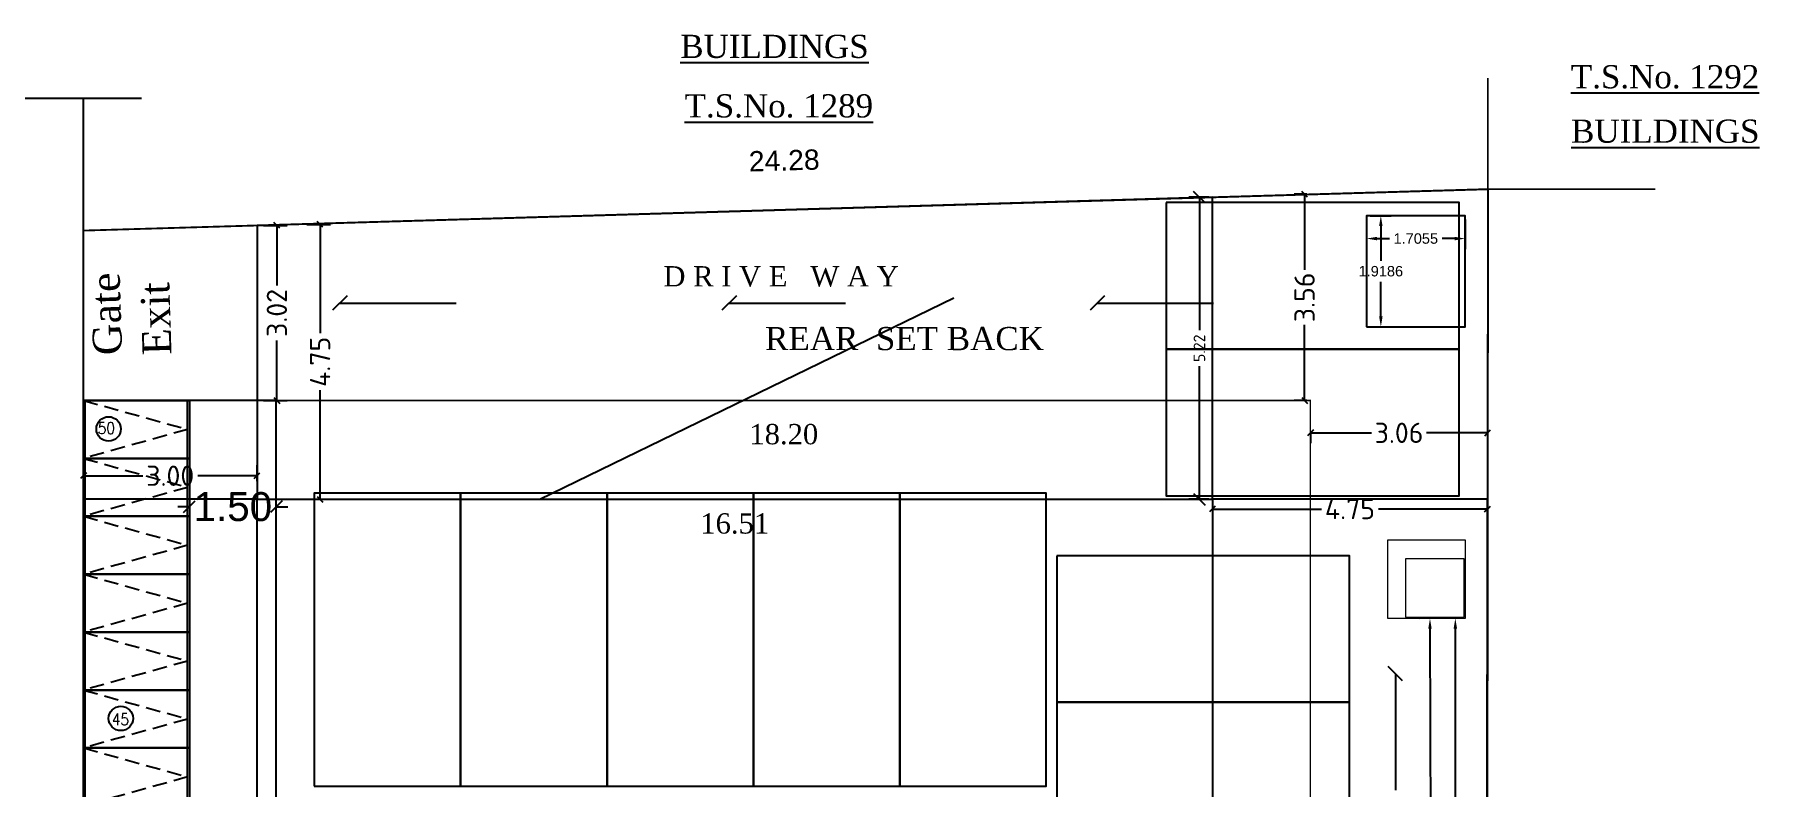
# Model space of a CAD drawing. Header units: metres. Extents: x 33037 to 87500, y -4470 to 25.
# Drawn here: x 87418 to 87447.81, y -4421.55 to -4408.55 of the extents above; entities that cross this region are included whole.
import ezdxf

# ---------------------------------------------------------------- set-up
doc = ezdxf.new("R2010")
doc.units = ezdxf.units.M
doc.header["$MEASUREMENT"] = 0
doc.linetypes.add('ACAD_ISO02W100', pattern=[15, 12, -3])
doc.linetypes.add('HIDDEN', pattern=[0.375, 0.25, -0.125])
for name, color, linetype in [('ANGULAR_PARKING_SLOT_1', 6, 'Continuous'), ('BLK_1_COVERED_AREA', 140, 'Continuous'), ('BLK_1_FLR_0_BLT_UP_AREA', 18, 'Continuous'), ('BLK_1_INTERNAL_VEHICULAR_ACCESS', 161, 'Continuous'), ('BLK_1_LVL_0_REAR_SETBACK', 11, 'Continuous'), ('BLK_1_LVL_0_SIDE_SETBACK1', 171, 'Continuous'), ('BLK_1_LVL_0_SIDE_SETBACK2', 102, 'Continuous'), ('INVA-ELEVATION - 3', 8, 'Continuous'), ('PLOT_BOUNDARY', 70, 'Continuous'), ('SEPTIC_TANK', 146, 'Continuous'), ('TWO_WHEELER_DRIVE_WAY', 6, 'Continuous'), ('TWO_WHEELER_DRIVEWAY_WAY', 6, 'Continuous')]:
    doc.layers.add(name, color=color, linetype=linetype)
for name, color, linetype, lineweight in [('BLK_1_LVL_0_BLDG_FOOT_PRINT', 1, 'Continuous', 5), ('DIST_EXIT', 7, 'Continuous', 0), ('SEGREGATED_TOILET', 1, 'Continuous', 0), ('WASTE_DISPOSAL', 7, 'Continuous', 0)]:
    doc.layers.add(name, color=color, linetype=linetype, lineweight=lineweight)
doc.layers.add('TWO_WHEELER_PARKING', color=2, linetype='Continuous', plot=False)
doc.styles.add('ARIAL', font='arial.ttf')
doc.styles.add('ISO Proportional', font='isocpeur.ttf')
doc.styles.add('ROMAND', font='romand.shx', dxfattribs={"width": 0.875})
doc.styles.add('ROMANS', font='times.ttf')
doc.styles.get("Standard").update_dxf_attribs({"font": 'arial.ttf'})
doc.dimstyles.new('boun', dxfattribs={"dimtxt": 0.35, "dimasz": 7, "dimexe": 0.18, "dimexo": 0.0625, "dimgap": 0.09, "dimtad": 0, "dimzin": 1, "dimdsep": 46, "dimtxsty": 'ARIAL', "dimblk": 'OBLIQUE', "dimcen": 0, "dimse1": 1, "dimse2": 1, "dimsd1": 1, "dimsd2": 1, "dimclrt": 256, "dimadec": 0, "dimazin": 0, "dimtfac": 1, "dimtofl": 0, "dimtmove": 2, "dimatfit": 3, "dimfxl": 0, "dimtolj": 1, "dimtzin": 0, "dimarcsym": 0})
doc.dimstyles.new('inner', dxfattribs={"dimtxt": 0.35, "dimasz": 7, "dimexe": 0.18, "dimexo": 0.0625, "dimgap": 0.09, "dimtad": 0, "dimzin": 1, "dimdsep": 46, "dimtxsty": 'ROMANS', "dimblk": 'OBLIQUE', "dimcen": 0, "dimse1": 1, "dimse2": 1, "dimsd1": 1, "dimsd2": 1, "dimclrt": 256, "dimadec": 0, "dimazin": 0, "dimtfac": 1, "dimtofl": 0, "dimtmove": 2, "dimatfit": 3, "dimfxl": 0, "dimtolj": 1, "dimtzin": 0, "dimarcsym": 0})
doc.dimstyles.new('SITE BOUND', dxfattribs={"dimtxt": 0.35, "dimasz": 0.1, "dimexe": 0.18, "dimexo": 0.0625, "dimgap": 0.09, "dimtad": 0, "dimtoh": 1, "dimzin": 0, "dimdsep": 46, "dimtxsty": 'ISO Proportional', "dimblk": 'OBLIQUE', "dimcen": 0.09, "dimclrd": 5, "dimclre": 5, "dimclrt": 7, "dimadec": 0, "dimazin": 0, "dimtfac": 1, "dimtofl": 0, "dimtmove": 2, "dimatfit": 3, "dimldrblk": 'OBLIQUE', "dimfxl": 0, "dimtolj": 1, "dimtzin": 0, "dimarcsym": 0})
doc.dimstyles.get("Standard").update_dxf_attribs({"dimtxt": 0.18, "dimasz": 0.18, "dimexe": 0.18, "dimexo": 0.0625, "dimgap": 0.09, "dimtad": 0, "dimtih": 1, "dimtoh": 1, "dimdec": 4, "dimzin": 0, "dimdsep": 46, "dimtxsty": 'Standard', "dimcen": 0.09, "dimadec": 0, "dimazin": 0, "dimtfac": 1, "dimtdec": 4, "dimtofl": 0, "dimtmove": 0, "dimatfit": 3, "dimfxl": 0, "dimtolj": 1, "dimtzin": 0, "dimarcsym": 0})
doc.dimstyles.new('Standard - 1', dxfattribs={"dimtxt": 0.7, "dimasz": 0.2, "dimexe": 0.18, "dimexo": 0.0625, "dimgap": 0.09, "dimtad": 0, "dimzin": 0, "dimdsep": 46, "dimtxsty": 'Standard', "dimblk": 'OBLIQUE', "dimcen": 0.09, "dimse1": 1, "dimse2": 1, "dimadec": 0, "dimazin": 0, "dimtfac": 1, "dimtofl": 0, "dimtmove": 0, "dimatfit": 3, "dimldrblk": 'OBLIQUE', "dimfxl": 0, "dimtolj": 1, "dimtzin": 0, "dimarcsym": 0})
doc.dimstyles.new('T-roman', dxfattribs={"dimtxt": 0.2, "dimasz": 0.2, "dimexe": 0.18, "dimexo": 0.0625, "dimgap": 0.09, "dimtad": 0, "dimtoh": 1, "dimzin": 0, "dimdsep": 46, "dimtxsty": 'ISO Proportional', "dimblk": 'OBLIQUE', "dimcen": 0.09, "dimclrd": 5, "dimclre": 2, "dimclrt": 7, "dimadec": 0, "dimazin": 0, "dimtfac": 1, "dimtofl": 0, "dimtmove": 2, "dimatfit": 3, "dimldrblk": 'OBLIQUE', "dimfxl": 0, "dimtolj": 1, "dimtzin": 0, "dimarcsym": 0})

# ---------------------------------------------------------------- blocks, each defined once
blk = doc.blocks.new('*D243')
at = {"layer": 'DEFPOINTS', "color": 0}
for p in [(87441.016, -4411.681), (87442.721, -4411.681), (87442.721, -4412.076)]:
    blk.add_point(p, dxfattribs=at)
at = {"layer": 'SEPTIC_TANK', "color": 0, "lineweight": -2}
for p, q in [((87441.016, -4411.744), (87441.016, -4412.256)), ((87442.721, -4411.744), (87442.721, -4412.256)), ((87441.196, -4412.076), (87441.413, -4412.076)), ((87442.541, -4412.076), (87442.324, -4412.076))]:
    blk.add_line(p, q, dxfattribs=at)
at = {"layer": 'SEPTIC_TANK', "color": 0}
for points in [[(87441.196, -4412.046), (87441.196, -4412.106), (87441.016, -4412.076)], [(87442.541, -4412.046), (87442.541, -4412.106), (87442.721, -4412.076)]]:
    blk.add_solid(points, dxfattribs=at)
at = {"layer": 'SEPTIC_TANK', "color": 0, "insert": (87441.868, -4412.076), "char_height": 0.18, "attachment_point": 5}
blk.add_mtext('\\A1;1.7055', dxfattribs=at)
blk = doc.blocks.new('*D244')
at = {"layer": 'DEFPOINTS', "color": 0, "linetype": 'ByBlock'}
for p in [(87441.016, -4411.681), (87441.016, -4413.6), (87441.264, -4413.6)]:
    blk.add_point(p, dxfattribs=at)
at = {"layer": 'SEPTIC_TANK', "color": 0, "linetype": 'ByBlock', "lineweight": -2}
for p, q in [((87441.078, -4411.681), (87441.444, -4411.681)), ((87441.264, -4411.861), (87441.264, -4412.458)), ((87441.264, -4413.42), (87441.264, -4412.822)), ((87441.078, -4413.6), (87441.444, -4413.6))]:
    blk.add_line(p, q, dxfattribs=at)
at = {"layer": 'SEPTIC_TANK', "color": 0, "linetype": 'ByBlock'}
for points in [[(87441.234, -4411.861), (87441.294, -4411.861), (87441.264, -4411.681)], [(87441.234, -4413.42), (87441.294, -4413.42), (87441.264, -4413.6)]]:
    blk.add_solid(points, dxfattribs=at)
at = {"layer": 'SEPTIC_TANK', "color": 0, "linetype": 'ByBlock', "insert": (87441.264, -4412.64), "char_height": 0.18, "attachment_point": 5}
blk.add_mtext('\\A1;1.9186', dxfattribs=at)
blk = doc.blocks.new('_Oblique')
at = {"color": 0, "linetype": 'ByBlock', "lineweight": -2}
blk.add_line((-0.5, -0.5), (0.5, 0.5), dxfattribs=at)
blk = doc.blocks.new('*D265')
at = {"color": 5, "lineweight": -2}
for p, q in [((87418.847, -4416.265), (87418.847, -4415.991)), ((87418.847, -4416.171), (87419.872, -4416.171)), ((87421.847, -4416.171), (87420.822, -4416.171)), ((87421.847, -4416.265), (87421.847, -4415.991))]:
    blk.add_line(p, q, dxfattribs=at)
at = {"layer": 'DEFPOINTS', "color": 0}
for p in [(87421.847, -4416.171), (87418.847, -4416.327), (87421.847, -4416.327)]:
    blk.add_point(p, dxfattribs=at)
at = {"color": 5, "lineweight": -2, "xscale": 0.1, "yscale": 0.1, "zscale": 0.1, "rotation": 180}
blk.add_blockref('_Oblique', (87418.847, -4416.171), dxfattribs=at)
at = {"color": 5, "lineweight": -2, "xscale": 0.1, "yscale": 0.1, "zscale": 0.1}
blk.add_blockref('_Oblique', (87421.847, -4416.171), dxfattribs=at)
at = {"color": 7, "insert": (87420.347, -4416.171), "char_height": 0.35, "attachment_point": 5, "style": 'ISO Proportional'}
blk.add_mtext('\\A1;3.00', dxfattribs=at)
blk = doc.blocks.new('*D329')
at = {"color": 5, "lineweight": -2}
for p, q in [((87421.959, -4411.848), (87422.369, -4411.848)), ((87422.189, -4411.848), (87422.189, -4412.885)), ((87422.189, -4414.871), (87422.189, -4413.835)), ((87421.959, -4414.871), (87422.369, -4414.871))]:
    blk.add_line(p, q, dxfattribs=at)
at = {"layer": 'DEFPOINTS', "color": 0}
for p in [(87421.847, -4411.848), (87422.189, -4411.848), (87421.847, -4414.871)]:
    blk.add_point(p, dxfattribs=at)
at = {"color": 5, "lineweight": -2, "xscale": 0.1, "yscale": 0.1, "zscale": 0.1}
for p, rotation in [((87422.189, -4411.848), 90), ((87422.189, -4414.871), 270)]:
    blk.add_blockref('_Oblique', p, dxfattribs=dict(at, rotation=rotation))
at = {"color": 7, "insert": (87422.189, -4413.36), "char_height": 0.35, "attachment_point": 5, "rotation": 90, "style": 'ISO Proportional'}
blk.add_mtext('\\A1;3.02', dxfattribs=at)
blk = doc.blocks.new('*D330')
at = {"color": 5, "lineweight": -2}
for p, q in [((87439.985, -4411.311), (87439.766, -4411.311)), ((87439.946, -4411.311), (87439.946, -4412.616)), ((87439.946, -4414.871), (87439.946, -4413.566)), ((87439.985, -4414.871), (87439.766, -4414.871))]:
    blk.add_line(p, q, dxfattribs=at)
at = {"layer": 'DEFPOINTS', "color": 0}
for p in [(87439.946, -4411.311), (87440.048, -4411.311), (87440.048, -4414.871)]:
    blk.add_point(p, dxfattribs=at)
at = {"color": 5, "lineweight": -2, "xscale": 0.1, "yscale": 0.1, "zscale": 0.1}
for p, rotation in [((87439.946, -4411.311), 90), ((87439.946, -4414.871), 270)]:
    blk.add_blockref('_Oblique', p, dxfattribs=dict(at, rotation=rotation))
at = {"color": 7, "insert": (87439.946, -4413.091), "char_height": 0.35, "attachment_point": 5, "rotation": 90, "style": 'ISO Proportional'}
blk.add_mtext('\\A1;3.56', dxfattribs=at)
blk = doc.blocks.new('*D331')
at = {"color": 5, "lineweight": -2}
for p, q in [((87440.048, -4415.419), (87440.048, -4415.61)), ((87440.048, -4415.43), (87441.103, -4415.43)), ((87443.109, -4415.43), (87442.053, -4415.43)), ((87443.109, -4415.419), (87443.109, -4415.61))]:
    blk.add_line(p, q, dxfattribs=at)
at = {"layer": 'DEFPOINTS', "color": 0}
for p in [(87440.048, -4415.357), (87443.109, -4415.357), (87443.109, -4415.43)]:
    blk.add_point(p, dxfattribs=at)
at = {"color": 5, "lineweight": -2, "xscale": 0.1, "yscale": 0.1, "zscale": 0.1, "rotation": 180}
blk.add_blockref('_Oblique', (87440.048, -4415.43), dxfattribs=at)
at = {"color": 5, "lineweight": -2, "xscale": 0.1, "yscale": 0.1, "zscale": 0.1}
blk.add_blockref('_Oblique', (87443.109, -4415.43), dxfattribs=at)
at = {"color": 7, "insert": (87441.578, -4415.43), "char_height": 0.35, "attachment_point": 5, "style": 'ISO Proportional'}
blk.add_mtext('\\A1;3.06', dxfattribs=at)
blk = doc.blocks.new('*D282')
at = {"layer": 'DEFPOINTS', "color": 0}
for p in [(87421.847, -4414.871), (87440.048, -4414.871), (87421.847, -4415.456)]:
    blk.add_point(p, dxfattribs=at)
at = {"insert": (87430.948, -4415.456), "char_height": 0.35, "attachment_point": 5, "style": 'ROMANS'}
blk.add_mtext('\\A1;18.20', dxfattribs=at)
blk = doc.blocks.new('*D283')
at = {"layer": 'DEFPOINTS', "color": 0}
for p in [(87440.048, -4414.871), (87438.926, -4440.772), (87440.048, -4440.772)]:
    blk.add_point(p, dxfattribs=at)
at = {"insert": (87438.926, -4427.821), "char_height": 0.35, "attachment_point": 5, "rotation": 90, "style": 'ROMANS'}
blk.add_mtext('\\A1;25.90', dxfattribs=at)
blk = doc.blocks.new('*D284')
at = {"layer": 'DEFPOINTS', "color": 0}
for p in [(87421.847, -4414.871), (87421.847, -4440.772), (87422.792, -4440.772)]:
    blk.add_point(p, dxfattribs=at)
at = {"insert": (87422.792, -4427.821), "char_height": 0.35, "attachment_point": 5, "rotation": 90, "style": 'ROMANS'}
blk.add_mtext('\\A1;25.90', dxfattribs=at)
blk = doc.blocks.new('*D267')
at = {"layer": 'DEFPOINTS', "color": 0}
for p in [(87421.847, -4416.578), (87438.353, -4416.578), (87421.847, -4416.998)]:
    blk.add_point(p, dxfattribs=at)
at = {"insert": (87430.1, -4416.998), "char_height": 0.35, "attachment_point": 5, "style": 'ROMANS'}
blk.add_mtext('\\A1;16.51', dxfattribs=at)
blk = doc.blocks.new('*D268')
at = {"layer": 'DEFPOINTS', "color": 0}
for p in [(87438.353, -4416.578), (87437.787, -4440.772), (87438.353, -4440.772)]:
    blk.add_point(p, dxfattribs=at)
at = {"insert": (87437.787, -4428.675), "char_height": 0.35, "attachment_point": 5, "rotation": 90, "style": 'ROMANS'}
blk.add_mtext('\\A1;24.19', dxfattribs=at)
blk = doc.blocks.new('*D258')
at = {"color": 2, "lineweight": -2}
for p, q in [((87438.291, -4411.361), (87437.949, -4411.361)), ((87438.291, -4416.578), (87437.949, -4416.578))]:
    blk.add_line(p, q, dxfattribs=at)
at = {"color": 5, "lineweight": -2}
for p, q in [((87438.129, -4411.361), (87438.129, -4413.66)), ((87438.129, -4416.578), (87438.129, -4414.28))]:
    blk.add_line(p, q, dxfattribs=at)
at = {"layer": 'DEFPOINTS', "color": 0}
for p in [(87438.129, -4411.361), (87438.353, -4411.361), (87438.353, -4416.578)]:
    blk.add_point(p, dxfattribs=at)
at = {"color": 5, "lineweight": -2, "xscale": 0.2, "yscale": 0.2, "zscale": 0.2}
for p, rotation in [((87438.129, -4411.361), 90), ((87438.129, -4416.578), 270)]:
    blk.add_blockref('_Oblique', p, dxfattribs=dict(at, rotation=rotation))
at = {"color": 7, "insert": (87438.129, -4413.97), "char_height": 0.2, "attachment_point": 5, "rotation": 90, "style": 'ISO Proportional'}
blk.add_mtext('\\A1;5.22', dxfattribs=at)
blk = doc.blocks.new('*D269')
at = {"color": 5, "lineweight": -2}
for p, q in [((87422.706, -4411.83), (87423.116, -4411.83)), ((87422.936, -4411.83), (87422.936, -4413.711)), ((87422.936, -4416.578), (87422.936, -4414.696)), ((87422.706, -4416.578), (87423.116, -4416.578))]:
    blk.add_line(p, q, dxfattribs=at)
at = {"layer": 'DEFPOINTS', "color": 0}
for p in [(87422.473, -4411.83), (87422.936, -4411.83), (87422.473, -4416.578)]:
    blk.add_point(p, dxfattribs=at)
at = {"color": 5, "lineweight": -2, "xscale": 0.1, "yscale": 0.1, "zscale": 0.1}
for p, rotation in [((87422.936, -4411.83), 90), ((87422.936, -4416.578), 270)]:
    blk.add_blockref('_Oblique', p, dxfattribs=dict(at, rotation=rotation))
at = {"color": 7, "insert": (87422.936, -4414.204), "char_height": 0.35, "attachment_point": 5, "rotation": 90, "style": 'ISO Proportional'}
blk.add_mtext('\\A1;4.75', dxfattribs=at)
blk = doc.blocks.new('*D259')
at = {"color": 5, "lineweight": -2}
for p, q in [((87438.353, -4416.641), (87438.353, -4416.926)), ((87438.353, -4416.746), (87440.238, -4416.746)), ((87443.107, -4416.746), (87441.223, -4416.746)), ((87443.107, -4416.641), (87443.107, -4416.926))]:
    blk.add_line(p, q, dxfattribs=at)
at = {"layer": 'DEFPOINTS', "color": 0}
for p in [(87438.353, -4416.578), (87443.107, -4416.578), (87443.107, -4416.746)]:
    blk.add_point(p, dxfattribs=at)
at = {"color": 5, "lineweight": -2, "xscale": 0.1, "yscale": 0.1, "zscale": 0.1, "rotation": 180}
blk.add_blockref('_Oblique', (87438.353, -4416.746), dxfattribs=at)
at = {"color": 5, "lineweight": -2, "xscale": 0.1, "yscale": 0.1, "zscale": 0.1}
blk.add_blockref('_Oblique', (87443.107, -4416.746), dxfattribs=at)
at = {"color": 7, "insert": (87440.73, -4416.746), "char_height": 0.35, "attachment_point": 5, "style": 'ISO Proportional'}
blk.add_mtext('\\A1;4.75', dxfattribs=at)
blk = doc.blocks.new('2w')
at = {"layer": 'INVA-ELEVATION - 3'}
blk.add_lwpolyline([(-3.615, 0.069), (-1.815, 0.069), (-1.815, 1.069), (-3.615, 1.069)], close=True, dxfattribs=at)
at = {"layer": 'INVA-ELEVATION - 3', "linetype": 'HIDDEN'}
blk.add_lwpolyline([(-3.615, 1.069), (-1.815, 0.569), (-3.615, 0.069)], dxfattribs=at)
blk = doc.blocks.new('*D274')
at = {"layer": 'DEFPOINTS', "color": 0}
for p in [(87418.822, -4411.086), (87443.113, -4411.221), (87418.847, -4411.937)]:
    blk.add_point(p, dxfattribs=at)
at = {"insert": (87430.955, -4410.728), "char_height": 0.35, "attachment_point": 5, "rotation": 1.6892, "style": 'ARIAL'}
blk.add_mtext('\\A1;24.28', dxfattribs=at)
blk = doc.blocks.new('*D275')
at = {"layer": 'DEFPOINTS', "color": 0}
for p in [(87443.113, -4411.221), (87443.079, -4445.195), (87444.48, -4445.197)]:
    blk.add_point(p, dxfattribs=at)
at = {"insert": (87444.497, -4428.21), "char_height": 0.35, "attachment_point": 5, "rotation": 89.9421, "style": 'ARIAL'}
blk.add_mtext('\\A1;33.97', dxfattribs=at)
blk = doc.blocks.new('*D278')
at = {"layer": 'DEFPOINTS', "color": 0}
for p in [(87418.231, -4411.937), (87418.847, -4411.937), (87418.847, -4444.416)]:
    blk.add_point(p, dxfattribs=at)
at = {"insert": (87418.231, -4428.176), "char_height": 0.35, "attachment_point": 5, "rotation": 90, "style": 'ARIAL'}
blk.add_mtext('\\A1;32.48', dxfattribs=at)
blk = doc.blocks.new('*D359')
at = {"layer": 'DEFPOINTS', "color": 0}
for p in [(87442.551, -4418.633), (87442.726, -4418.633), (87442.771, -4445.205)]:
    blk.add_point(p, dxfattribs=at)
at = {"layer": 'SEGREGATED_TOILET', "color": 0, "lineweight": -2}
for p, q in [((87442.664, -4418.633), (87442.371, -4418.633)), ((87442.551, -4418.813), (87442.551, -4431.737)), ((87442.551, -4445.025), (87442.551, -4432.101)), ((87442.709, -4445.205), (87442.371, -4445.205))]:
    blk.add_line(p, q, dxfattribs=at)
at = {"layer": 'SEGREGATED_TOILET', "color": 0}
for points in [[(87442.521, -4418.813), (87442.581, -4418.813), (87442.551, -4418.633)], [(87442.521, -4445.025), (87442.581, -4445.025), (87442.551, -4445.205)]]:
    blk.add_solid(points, dxfattribs=at)
at = {"layer": 'SEGREGATED_TOILET', "color": 0, "insert": (87442.551, -4431.919), "char_height": 0.18, "attachment_point": 5}
blk.add_mtext('\\A1;26.5717', dxfattribs=at)
blk = doc.blocks.new('*D360')
at = {"layer": 'DEFPOINTS', "color": 0}
for p in [(87442.113, -4418.634), (87442.43, -4418.633), (87442.469, -4439.645)]:
    blk.add_point(p, dxfattribs=at)
at = {"layer": 'DIST_EXIT', "color": 0, "lineweight": -2}
for p, q in [((87442.368, -4418.633), (87441.933, -4418.634)), ((87442.113, -4418.814), (87442.132, -4428.958)), ((87442.152, -4439.466), (87442.133, -4429.322)), ((87442.407, -4439.646), (87441.972, -4439.646))]:
    blk.add_line(p, q, dxfattribs=at)
at = {"layer": 'DIST_EXIT', "color": 0}
for points in [[(87442.143, -4418.814), (87442.083, -4418.814), (87442.113, -4418.634)], [(87442.182, -4439.466), (87442.122, -4439.466), (87442.152, -4439.646)]]:
    blk.add_solid(points, dxfattribs=at)
at = {"layer": 'DIST_EXIT', "color": 0, "insert": (87442.132, -4429.14), "char_height": 0.18, "attachment_point": 5}
blk.add_mtext('\\A1;21.0124', dxfattribs=at)
blk = doc.blocks.new('*D363')
at = {"layer": 'DEFPOINTS', "color": 0}
for p in [(87420.678, -4414.871), (87422.178, -4414.871), (87420.678, -4416.707)]:
    blk.add_point(p, dxfattribs=at)
at = {"layer": 'TWO_WHEELER_DRIVE_WAY', "color": 0, "lineweight": -2}
for p, q in [((87420.678, -4416.707), (87420.478, -4416.707)), ((87422.178, -4416.707), (87422.378, -4416.707))]:
    blk.add_line(p, q, dxfattribs=at)
at = {"layer": 'TWO_WHEELER_DRIVE_WAY', "color": 0, "lineweight": -2, "xscale": 0.2, "yscale": 0.2, "zscale": 0.2}
blk.add_blockref('_Oblique', (87420.678, -4416.707), dxfattribs=at)
at = {"layer": 'TWO_WHEELER_DRIVE_WAY', "color": 0, "lineweight": -2, "xscale": 0.2, "yscale": 0.2, "zscale": 0.2, "rotation": 180}
blk.add_blockref('_Oblique', (87422.178, -4416.707), dxfattribs=at)
at = {"layer": 'TWO_WHEELER_DRIVE_WAY', "color": 0, "insert": (87421.428, -4416.707), "char_height": 0.5, "attachment_point": 5}
blk.add_mtext('\\A1;1.50', dxfattribs=at)

msp = doc.modelspace()

# ---------------------------------------------------------------- linework, layer by layer
at = {"color": 0, "linetype": 'Continuous'}
msp.add_line((87418.8475, -4411.93662), (87418.8475, -4409.64838), dxfattribs=at)
at = {"color": 0}
msp.add_line((87421.84749, -4414.87114), (87418.8475, -4414.87114), dxfattribs=at)
at = {"color": 0, "linetype": 'Continuous'}
msp.add_lwpolyline([(87412.45552, -4409.64838), (87415.65151, -4409.64838), (87415.90151, -4410.33525), (87416.40151, -4408.96151), (87416.65151, -4409.64838), (87419.8475, -4409.64838)], dxfattribs=at)
at = {"color": 0, "const_width": 0.03}
for points in [[(87443.1129, -4411.221), (87443.11484, -4409.30189)], [(87443.1129, -4411.221), (87446.00698, -4411.221)]]:
    msp.add_lwpolyline(points, dxfattribs=at)
at = {"color": 0}
for points, const_width in [([(87418.8475, -4411.93662), (87418.84749, -4444.41577), (87420.36678, -4445.88935), (87443.07854, -4445.19535), (87443.1129, -4411.221)], 0.03), ([(87421.84749, -4416.57824), (87438.35301, -4416.57824), (87438.35301, -4440.7716), (87421.84749, -4440.7716)], 0.025)]:
    msp.add_lwpolyline(points, close=True, dxfattribs=dict(at, const_width=const_width))
at = {"color": 0, "linetype": 'ACAD_ISO02W100', "ltscale": 0.1, "const_width": 0.025}
msp.add_lwpolyline([(87421.84749, -4414.87114), (87421.84749, -4440.7716), (87440.04754, -4440.7716), (87440.04754, -4414.87114)], close=True, dxfattribs=at)
at = {"color": 0}
for centre in [(87419.28103, -4415.36246), (87419.49279, -4420.36195)]:
    msp.add_circle(centre, 0.21054, dxfattribs=at)
at = {"layer": 'ANGULAR_PARKING_SLOT_1', "linetype": 'Continuous'}
for points in [[(87437.55744, -4411.45495), (87437.55744, -4413.98495), (87442.61744, -4413.98495), (87442.61744, -4411.45495)], [(87437.55744, -4413.98495), (87437.55744, -4416.51495), (87442.61744, -4416.51495), (87442.61744, -4413.98495)], [(87422.83351, -4421.52942), (87425.36351, -4421.52942), (87425.36351, -4416.46942), (87422.83351, -4416.46942)], [(87425.36351, -4421.52942), (87427.89351, -4421.52942), (87427.89351, -4416.46942), (87425.36351, -4416.46942)], [(87427.89351, -4421.52942), (87430.42351, -4421.52942), (87430.42351, -4416.46942), (87427.89351, -4416.46942)], [(87430.42351, -4421.52942), (87432.95351, -4421.52942), (87432.95351, -4416.46942), (87430.42351, -4416.46942)], [(87432.95351, -4421.52942), (87435.48351, -4421.52942), (87435.48351, -4416.46942), (87432.95351, -4416.46942)], [(87435.6647, -4417.5516), (87435.6647, -4420.0816), (87440.7247, -4420.0816), (87440.7247, -4417.5516)], [(87435.6647, -4420.0816), (87435.6647, -4422.6116), (87440.7247, -4422.6116), (87440.7247, -4420.0816)]]:
    msp.add_lwpolyline(points, close=True, dxfattribs=at)
at = {"layer": 'BLK_1_COVERED_AREA'}
msp.add_lwpolyline([(87421.84749, -4416.57824), (87438.35301, -4416.57824), (87438.35301, -4440.7716), (87421.84749, -4440.7716)], close=True, dxfattribs=at)
at = {"layer": 'BLK_1_FLR_0_BLT_UP_AREA', "color": 18}
msp.add_lwpolyline([(87421.84752, -4416.57824), (87438.35299, -4416.57824), (87438.35301, -4440.7716), (87421.84755, -4440.7716)], close=True, dxfattribs=at)
at = {"layer": 'BLK_1_INTERNAL_VEHICULAR_ACCESS'}
msp.add_lwpolyline([(87426.73138, -4416.57824), (87433.88319, -4413.10097)], dxfattribs=at)
at = {"layer": 'BLK_1_LVL_0_BLDG_FOOT_PRINT'}
msp.add_lwpolyline([(87421.84749, -4416.57824), (87438.35301, -4416.57824), (87438.35301, -4440.7716), (87421.84749, -4440.7716)], close=True, dxfattribs=at)
at = {"layer": 'BLK_1_LVL_0_REAR_SETBACK', "linetype": 'ByBlock'}
msp.add_lwpolyline([(87438.35301, -4411.36137), (87421.84749, -4411.84814), (87421.84749, -4416.57824), (87438.35301, -4416.57824)], close=True, dxfattribs=at)
at = {"layer": 'BLK_1_LVL_0_SIDE_SETBACK1'}
msp.add_lwpolyline([(87443.10748, -4416.57824), (87438.35301, -4416.57824), (87438.35301, -4440.7716), (87443.08302, -4440.7716)], close=True, dxfattribs=at)
at = {"layer": 'BLK_1_LVL_0_SIDE_SETBACK2', "linetype": 'ByBlock'}
msp.add_lwpolyline([(87421.84749, -4416.57824), (87418.8475, -4416.57824), (87418.84749, -4440.7716), (87421.84749, -4440.7716)], close=True, dxfattribs=at)
at = {"layer": 'PLOT_BOUNDARY', "linetype": 'ByBlock'}
msp.add_lwpolyline([(87418.8475, -4411.93662), (87443.1129, -4411.221), (87443.07854, -4445.19535), (87420.36678, -4445.88935), (87418.84749, -4444.41577)], close=True, dxfattribs=at)
at = {"layer": 'SEGREGATED_TOILET'}
msp.add_lwpolyline([(87441.37625, -4418.63308), (87442.72625, -4418.63308), (87442.72625, -4417.28308), (87441.37625, -4417.28308)], close=True, dxfattribs=at)
at = {"layer": 'SEPTIC_TANK', "linetype": 'ByBlock'}
msp.add_lwpolyline([(87441.01568, -4413.59969), (87442.72114, -4413.59969), (87442.72114, -4411.68106), (87441.01568, -4411.68106)], close=True, dxfattribs=at)
at = {"layer": 'TWO_WHEELER_DRIVEWAY_WAY'}
msp.add_lwpolyline([(87422.178, -4414.87114), (87420.678, -4414.87114), (87420.678, -4440.87114), (87422.178, -4440.87114)], close=True, dxfattribs=at)
at = {"layer": 'TWO_WHEELER_PARKING', "linetype": 'Continuous'}
for points in [[(87420.678, -4415.87114), (87418.878, -4415.87114), (87418.878, -4414.87114), (87420.678, -4414.87114)], [(87420.678, -4416.87114), (87418.878, -4416.87114), (87418.878, -4415.87114), (87420.678, -4415.87114)], [(87420.678, -4417.87114), (87418.878, -4417.87114), (87418.878, -4416.87114), (87420.678, -4416.87114)], [(87420.678, -4418.87114), (87418.878, -4418.87114), (87418.878, -4417.87114), (87420.678, -4417.87114)], [(87420.678, -4419.87114), (87418.878, -4419.87114), (87418.878, -4418.87114), (87420.678, -4418.87114)], [(87420.678, -4420.87114), (87418.878, -4420.87114), (87418.878, -4419.87114), (87420.678, -4419.87114)], [(87420.678, -4421.87114), (87418.878, -4421.87114), (87418.878, -4420.87114), (87420.678, -4420.87114)]]:
    msp.add_lwpolyline(points, close=True, dxfattribs=at)
at = {"layer": 'WASTE_DISPOSAL', "color": 2}
msp.add_lwpolyline([(87441.68922, -4418.6157), (87442.70122, -4418.6157), (87442.70122, -4417.6037), (87441.68922, -4417.6037)], close=True, dxfattribs=at)

# ---------------------------------------------------------------- block references
at = {"color": 0}
for p in [(87422.4622, -4415.94053), (87422.4622, -4416.94053), (87422.4622, -4417.94053), (87422.4622, -4418.94053), (87422.4622, -4419.94053), (87422.4622, -4420.94053), (87422.4622, -4421.94053)]:
    msp.add_blockref('2w', p, dxfattribs=at)

# ---------------------------------------------------------------- texts
at = {"color": 0, "style": 'ROMANS'}
for s, height, p in [('%%UBUILDINGS', 0.4, (87429.15917, -4408.95651)), ('%%UT.S.No. 1292', 0.4, (87444.54687, -4409.4804)), ('%%UT.S.No. 1289', 0.4, (87429.23498, -4409.9834)), ('%%UBUILDINGS', 0.4, (87444.55098, -4410.4209)), ('D R I V E   W A Y', 0.35, (87428.8678, -4412.90184)), ('REAR  SET BACK', 0.4, (87430.62569, -4414.00226))]:
    msp.add_text(s, height=height, dxfattribs=at).set_placement(p)
for s, p in [('Gate', (87419.51555, -4414.08124)), ('Exit', (87420.36902, -4414.08124))]:
    msp.add_text(s, height=0.5, rotation=91.78449, dxfattribs=at).set_placement(p)
at = {"color": 0, "style": 'ROMAND', "width": 0.875}
for s, p in [('50', (87419.09219, -4415.44988)), ('45', (87419.33514, -4420.47767))]:
    msp.add_text(s, height=0.2, dxfattribs=at).set_placement(p)

# ---------------------------------------------------------------- dimensions: what is measured, and where the dimension line sits
at = {"color": 0}
for p1, p2, distance, dimstyle, picture, middle in [((87443.1129, -4411.221), (87418.8475, -4411.93662), -0.85073, 'boun', '*D274', (87430.95512, -4410.72845)), ((87438.35301, -4416.57824), (87438.35301, -4411.36137), 0.22433, 'T-roman', '*D258', (87438.12869, -4413.96981)), ((87440.04754, -4414.87114), (87440.04754, -4411.3114), 0.10142, 'SITE BOUND', '*D330', (87439.94612, -4413.09127)), ((87443.1129, -4411.221), (87443.07854, -4445.19535), 1.40121, 'boun', '*D275', (87444.49693, -4428.20959)), ((87421.84749, -4414.87114), (87421.84749, -4411.84814), -0.3417, 'SITE BOUND', '*D329', (87422.18919, -4413.35964)), ((87422.47276, -4416.57824), (87422.47276, -4411.8297), -0.46344, 'SITE BOUND', '*D269', (87422.93619, -4414.20397)), ((87418.84749, -4444.41577), (87418.8475, -4411.93662), 0.61617, 'boun', '*D278', (87418.23133, -4428.17619)), ((87440.04754, -4414.87114), (87421.84749, -4414.87114), 0.58469, 'inner', '*D282', (87430.94752, -4415.45584)), ((87421.84749, -4414.87114), (87421.84749, -4440.7716), 0.94417, 'inner', '*D284', (87422.79166, -4427.82137)), ((87440.04754, -4414.87114), (87440.04754, -4440.7716), -1.12129, 'inner', '*D283', (87438.92625, -4427.82137)), ((87440.04754, -4415.35662), (87443.10872, -4415.35662), -0.07371, 'SITE BOUND', '*D331', (87441.57813, -4415.43033)), ((87418.84749, -4416.32738), (87421.84749, -4416.32738), 0.15632, 'SITE BOUND', '*D265', (87420.34749, -4416.17106)), ((87438.35301, -4416.57824), (87443.10748, -4416.57824), -0.16774, 'SITE BOUND', '*D259', (87440.73025, -4416.74598)), ((87438.35301, -4416.57824), (87421.84749, -4416.57824), 0.41961, 'inner', '*D267', (87430.10025, -4416.99786)), ((87438.35301, -4416.57824), (87438.35301, -4440.7716), -0.56597, 'inner', '*D268', (87437.78705, -4428.67492))]:
    dim = msp.add_aligned_dim(p1=p1, p2=p2, distance=distance, dimstyle=dimstyle, dxfattribs=at)
    dim.commit()
    dim.dimension.update_dxf_attribs({"geometry": picture, "text_midpoint": middle})
at = {"layer": 'DIST_EXIT'}
dim = msp.add_aligned_dim(p1=(87442.46947, -4439.64549), p2=(87442.43042, -4418.63308), distance=0.31755, dimstyle='Standard', dxfattribs=at)
dim.commit()
dim.dimension.update_dxf_attribs({"geometry": '*D360', "text_midpoint": (87442.13239, -4429.13987)})
at = {"layer": 'SEGREGATED_TOILET'}
dim = msp.add_linear_dim(base=(87442.55063, -4418.63308), p1=(87442.77105, -4445.20475), p2=(87442.72625, -4418.63308), angle=90, dimstyle='Standard', override={"dimscale": 1}, dxfattribs=at)
dim.commit()
dim.dimension.update_dxf_attribs({"geometry": '*D359', "text_midpoint": (87442.55063, -4431.91891)})
at = {"layer": 'SEPTIC_TANK', "color": 1, "linetype": 'ByBlock'}
dim = msp.add_aligned_dim(p1=(87441.01568, -4411.68106), p2=(87441.01568, -4413.59969), distance=0.24846, dimstyle='Standard', dxfattribs=at)
dim.commit()
dim.dimension.update_dxf_attribs({"geometry": '*D244', "text_midpoint": (87441.26414, -4412.64038)})
at = {"layer": 'SEPTIC_TANK', "color": 2}
dim = msp.add_aligned_dim(p1=(87441.01568, -4411.68106), p2=(87442.72114, -4411.68106), distance=-0.39506, dimstyle='Standard', dxfattribs=at)
dim.commit()
dim.dimension.update_dxf_attribs({"geometry": '*D243', "text_midpoint": (87441.86841, -4412.07612)})
at = {"layer": 'TWO_WHEELER_DRIVE_WAY', "color": 6}
dim = msp.add_aligned_dim(p1=(87422.178, -4414.87114), p2=(87420.678, -4414.87114), distance=1.836, dimstyle='Standard - 1', override={"dimtxt": 0.5, "dimfxl": 2, "dimfxlon": 1, "dimarcsym": 1}, dxfattribs=at)
dim.commit()
dim.dimension.update_dxf_attribs({"geometry": '*D363', "text_midpoint": (87421.428, -4416.70714)})

# ---------------------------------------------------------------- leaders
at = {"color": 0}
for points in [[(87423.27722, -4413.18914), (87425.28591, -4413.18914)], [(87430.00479, -4413.18914), (87432.01348, -4413.18914)], [(87436.36407, -4413.18914), (87438.37276, -4413.18914)], [(87441.51536, -4419.58915), (87441.51536, -4421.59784)]]:
    msp.add_leader(points, dimstyle='SITE BOUND', override={"dimasz": 0.25, "dimclrd": 256}, dxfattribs=at)

doc.saveas('drawing.dxf')
